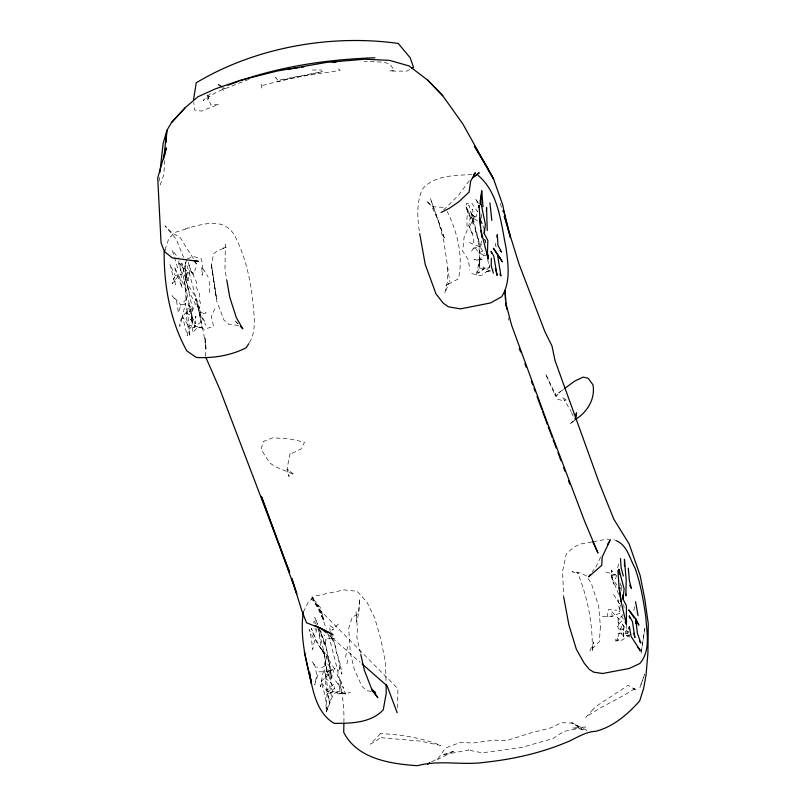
<?xml version="1.0" encoding="UTF-8"?>
<svg xmlns="http://www.w3.org/2000/svg" width="806" height="806" viewBox="0 0 806 806"><rect width="100%" height="100%" fill="white"/><g stroke="black" fill="none" stroke-linecap="round" stroke-linejoin="round"><path stroke-width="0.6" stroke-dasharray="4.03 3.02" d="M330.349 633.012L330.762 636.76L335.135 643.682L336.616 653.636L334.561 643.188L331.699 638.352L331.74 636.025M343.89 722.257C344.787 692.948 335.971 664.285 328.828 636.125L327.992 633.788M187.949 326.652L195.727 323.478L195.848 316.103L194.538 323.035M205.5 356.413L205.742 342.711L204.724 336.757L206.124 348.605C202.004 320.909 195.233 293.424 187.304 266.504L185.451 261.94M489.907 266.252L488.859 268.066L479.429 268.237L479.58 260.862L474.029 259.31L483.328 259.613L479.721 259.582L476.094 275.4L481.615 275.289L486.481 271.783L490.884 270.302M447.783 267.935L447.481 281.516L444.811 293.132L448.831 283.541L445.819 285.455L458.493 278.816C463.44 256.157 457.284 231.886 447.239 211.484M479.429 268.237L479.671 259.451L483.519 255.129L485.827 255.593M615.734 639.249L615.683 641.062L622.182 640.045L629.597 635.239M626.363 624.469L626.091 633.264L622.403 623.955L616.802 640.427L618.686 640.407L617.9 637.203L616.802 640.427M397.318 707.92L397.973 688.747L320.143 610.293L311.056 598.052L314.521 600.752L320.073 607.019L323.599 618.565L320.143 610.293L311.307 595.463L324.193 621.053L317.594 604.631L326.329 629.123M620.62 585.327L620.751 583.151M164.777 160.525L163.769 174.831L160.102 185.138M329.1 674.461L321.574 680.869L320.274 686.803L323.881 668.849L325.513 675.025L325.261 674.37L329.1 674.461L328.969 676.284L327.417 671.751L318.763 671.821L314.753 684.778L316.748 675.71L315.267 666.461L311.922 661.605L317.363 667.821M159.195 181.038L159.497 177.32M481.595 240.974L480.033 246.999L484.769 253.93M331.236 636.448L331.588 632.69M192.574 273.435L196.563 282.271L196.19 287.107L199.656 294.24L199.243 300.185L200.976 303.791L198.689 309.524L200.896 311.489L199.757 314.834L202.074 327.155L197.43 327.568L192.634 332.576L191.637 312.426L192.433 308.184L186.246 280.669L187.143 272.771L193.249 272.65M471.47 214.87L475.409 216.895L471.47 214.87L472.215 209.046L474.019 216.754L470.1 225.811M186.76 259.804L185.632 262.806L185.037 273.022L188.03 280.73L189.521 269.768L193.38 274.282L195.898 267.773M332.314 635.591L331.76 639.037L330.762 636.76L331.699 638.352L336.253 638.705M347.487 646.422L345.653 656.961L347.527 660.98L346.58 665.393M472.195 233.881L468.85 225.62L470.17 218.114L476.094 216.743L477.575 211.021M620.408 604.923L619.169 611.966L620.408 609.779M495.74 243.19L495.287 245.629L496.859 247.241M634.614 606.606L633.889 610.253L635.974 612.943M179.073 260.62L177.582 267.733L172.272 250.152L178.62 258.504M331.699 638.352L326.309 638.775L324.758 645.928L319.801 629.829M187.143 272.771L184.624 283.198L186.76 274.685M317 628.418L315.902 632.851L314.995 628.116M617.94 633.748L627.632 633.435L628.478 630.03M488.859 268.066L489.695 264.801M616.61 575.121L614.656 581.942L617.618 586.002M617.618 567.777L619.401 562.044M164.938 249.951L168.756 238.798L174.308 232.642L189.753 227.796M644.8 674.128L639.924 687.437L644.699 674.078M340.626 665.857L341.945 674.199L340.021 668.93L337.412 654.442L340.626 665.857L337.059 674.551L343.447 688.304L340.132 678.924M622.665 614.535L621.799 616.63L618.121 618.182L618.192 624.882L622.071 620.509L618.121 618.182L611.462 611.22L612.187 616.308L607.15 616.419L608.449 609.477L616.741 610.283M214.829 308.698L211.404 316.405L213.55 326.359L204.19 329.311L200.261 327.196L192.735 325.372L187.707 330.833L187.234 335.77L182.549 316.577L185.279 303.449L186.921 309.655L186.67 308.99L191.395 308.456L189.642 311.922L189.873 306.209L186.549 303.419L180.725 305.273L178.378 312.718L176.595 301.061L172 295.721L179.547 302.935L180.725 305.273L187.989 297.354M600.601 557.148L596.027 566.709L592.36 571.756M303.338 612.117L308.305 601.891L315.851 595.896L344.182 589.891L357.139 591.322L366.871 602.001L374.75 618.031L380.795 639.188L385.51 662.582L386.034 683.135M627.632 633.435L628.529 631.612L618.927 628.408L618.121 618.182M483.519 255.129L478.714 252.51L474.25 246.686L471.57 251.361L475.208 247.21L480.033 246.999L481.555 244.127M249.477 342.59C255.875 332.132 254.434 318.39 253.296 306.592C251.21 282.332 246.062 258.142 235.09 236.249C224.058 216.582 203.565 223.967 185.592 228.713M325.402 640.186L326.309 638.775M469.324 180.655L458.604 195.183L443.713 209.862M178.015 276.387L172.091 283.863L174.539 276.831L175.325 284.911L169.945 264.358L175.194 275.33L182.257 274.181L185.632 262.806L185.592 272.801L188.03 280.73M338.439 623.995L331.82 630.191L334.732 629.002L329.533 625.385L330.208 631.763M187.959 325.04L182.549 316.577L182.932 315.489L179.778 326.39C179.345 317.977 185.229 312.879 191.395 308.456M574.749 420.087L569.661 424.117L574.416 420.42M563.485 389.358L559.737 392.129L556.271 396.028L554.73 394.305L545.541 373.863L556.271 396.028L560.432 391.595L554.73 394.305L557.158 399.161L562.81 400.582L566.175 400.038L562.517 396.935L571.081 411.413M202.074 327.155L193.591 327.427L200.734 322.309L199.757 314.834L206.165 312.849L200.906 312.486L198.679 308.627L195.455 298.855L199.314 312.829L205.862 325.312M321.574 667.761L327.83 664.124L332.556 669.887L327.417 671.751L335.074 668.476M193.591 327.427L195.485 326.349L189.742 317.876L192.493 322.128L191.637 312.426L195.384 304.023L189.017 291.52L181.773 263.139L186.246 280.669M431.553 761.841L438.716 757.952L445.204 748.18L460.186 742.417L472.991 743.001L494.4 740.11L506.581 740.654L529.814 733.218L550.881 727.828L561.49 722.7L573.469 723.204L582.869 729.883L571.676 722.7L586.818 730.276L572.31 727.818L585.67 727.032L563.555 731.526L553.198 738.447L521.452 747.525L482.29 752.824L467.621 749.963L468.729 749.993L442.393 754.93L454.876 750.678L435.421 760.582M409.69 69.598L406.708 71.15L389.399 71.049L394.446 70.344L389.993 64.268L384.099 62.153L364.141 61.367M326.329 692.102L334.43 688.949L333.795 683.931L326.521 690.42L321.141 682.138L325.715 697.653L326.309 712.02L333.694 693.462L338.58 691.901L345.391 693.936L350.55 692.263M248.822 79.381L216.451 92.096L203.122 100.528L210.235 93.687L207.757 99.531L207.414 95.118M187.143 258.797L193.974 256.651L201.057 258.565L202.568 263.945L202.205 275.309L201.722 266.736L208.18 277.083M478.714 252.51L483.207 251.25M486.481 271.783L493.574 269.899M626.433 635.602L631.874 634.493M332.949 691.518L329.604 685.422L331.387 696.555L326.309 712.02L326.974 693.996L333.755 691.125L338.429 693.825L345.774 693.613L344.666 693.765L343.779 690.581L345.774 693.613L339.779 693.503L345.391 693.936L340.162 691.347L327.458 693.462L324.969 679.297L326.571 668.688L324.627 654.593L318.209 628.579L321.282 648.719L324.627 654.593L324.999 664.215L331.588 684.485L329.523 672.778L324.999 664.215L326.672 655.459L321.282 648.719L327.176 655.59L324.999 664.215L326.571 668.688L325.846 674.884L329.614 703.688L327.458 693.462M591.896 541.944L579.927 544.11L573.157 547.526L566.245 554.075L562.558 571.383L563.737 597.145M593.085 541.723L607.452 539.113L614.847 539.949M615.441 574.96L610.988 575.202L611.734 570.436L615.441 574.96L605.8 571.938M602.425 616.419L612.187 616.308L619.804 613.215L623.35 619.159M312.254 70.021L321.957 70.001M443.189 207.323L432.963 206.769L426.314 201.047L431.472 205.852L437.96 219.867L444.761 239.291L430.333 198.236L437.96 219.867L443.864 241.387L449.859 282.07M222.809 88.469L224.924 88.61L223.061 87.461M471.933 174.67C455.803 175.234 433.326 175.224 422.324 189.239C416.299 202.749 417.317 218.154 419.533 232.43M238.536 325.453L228.975 324.415L224.008 320.163L216.683 300.829L211.313 264.297L213.781 253.578L216.663 251.422L226.164 247.029L223.343 248.379L225.317 244.44L224.985 269.758L226.849 280.508M371.113 691.528L366.529 690.47L361.965 686.329L354.267 669.292L350.278 652.679L348.716 628.327L352.212 617.366L358.69 613.285L359.637 598.757L358.69 613.285L356.705 621.738L356.071 611.593L357.542 630.524L356.836 637.355L360.504 653.293M471.722 273.546L476.809 274.927C482.341 258.011 478.452 240.41 473.888 223.796C470.21 217.801 465.888 210.809 466.271 203.626L472.014 203.334L477.686 211.837M469.384 242.556L480.033 246.999M490.3 271.169L484.96 268.479L483.308 266.806M186.055 313.05L191.062 315.65L195.727 323.478M324.657 678.42L329.644 681.07L334.43 688.949M474.17 218.728L479.046 221.731M327.186 633.597L360.262 662.351M338.399 68.701L340.213 70.394L291.379 78.001L262.041 85.607L261.849 88.066L261.174 83.743M238.002 323.871L234.546 320.445L237.861 323.81M319.035 629.476L324.808 635.722M186.901 271.229L179.597 263.31L181.723 280.79L186.025 289.163L189.974 307.056L186.115 298.925L186.025 289.163L183.264 276.085L181.169 271.813L179.597 263.31L183.022 268.005M222.265 88.811L223.806 90.494M629.657 637.294L628.106 635.36L622.252 634.957L617.104 625.889M483.842 238.898L486.381 242.546M335.578 680.707L343.547 692.243M622.403 623.955L627.31 631.289M478.442 203.475L475.127 198.407L478.512 203.606M316.355 624.378L313.403 619.824L314.078 623.381M204.774 321.312L199.314 312.829C199.858 302.492 193.722 292.659 187.445 284.861L188.251 289.163M613.608 594.596L619.391 603.664L617.96 599.775L619.149 608.097L620.67 612.026M193.349 258.575L180.272 237.72L171.718 232.612L165.049 225.841L176.151 239.1L183.587 257.366M318.773 629.546C327.72 643.903 328.485 661.363 331.921 677.534L326.057 646.583L319.77 630.211M468.85 225.62L472.507 233.478L473.918 243.069M571.535 412.46L573.358 416.682M317.534 624.156L314.824 617.356L317.524 624.368M618.595 594.173L610.988 575.202L613.89 584.098C611.301 581.045 611.019 558.246 612.006 577.791M475.066 229.7L479.227 242.384L479.923 264.086L478.341 257.386M207.666 95.108L210.749 104.971L218.779 104.266L201.5 111.107L194.578 109.979L193.762 102.503M188.171 262.162L191.264 272.226L188.191 262.333M500.395 203.424L502.823 211.686M620.489 587.503L621.436 590.869M482.965 225.861L483.63 228.289M471.53 214.92L468.921 204.966L467.833 207.857L466.865 219.988L467.198 230.385L464.155 236.944L462.654 251.079L468.518 260.076L469.616 269.748M479.227 242.384L472.074 214.094L473.041 225.509M340.162 691.347L338.711 683.488L339.407 687.347M508.425 317.896L508.868 320.325M487.731 259.472L488.829 266.212M621.033 584.854L622.111 591.654M184.514 280.982L186.166 299.097M485.021 239.281L485.796 244.933M623.673 604.621L624.106 608.056M481.474 214.174L481.847 218.93M209.228 281.465L209.661 294.875M623.441 632.71L623.431 638.271L623.139 628.106L623.441 632.71M600.389 626.594L599.382 641.616L589.921 650.875L593.69 642.241L592.249 651.58C592.954 624.368 587.786 597.216 577.277 572.119L578.476 573.459L572.179 571.716L580.411 572.935L586.476 576.028L591.272 583.343L598.677 606.122L600.389 626.594M644.82 628.478L641.012 653.928L644.82 628.478M187.063 310.431L186.226 316.083L189.722 336.626L189.017 324.465L187.063 310.431M290.069 453.435L287.45 466.634L289.062 476.608L286.825 469.183L294.341 474.684L275.39 466.765L269.506 462.745L261.114 449.436L263.28 441.547L272.791 437.789L289.525 438.907L304.537 442.192L300.89 449.033L292.346 453.163L290.069 453.435M314.602 640.367L312.718 649.555L311.338 638.463L309.121 629.567L314.602 640.367M334.349 668.577L331.175 678.793L329.301 662.975L327.327 657.444L334.349 668.577M485.182 267.935L477.938 273.123L485.182 267.935M593.065 709.351L585.801 717.33C601.619 705.855 619.925 698.621 636.115 687.83L632.982 688.586L636.78 690.45L628.277 685.342L597.951 705.079L593.065 709.351M380.351 733.611L370.468 744.16L380.956 737.661L380.372 737.631L420.087 741.087L440.902 745.54C421.78 737.762 400.854 734.528 380.351 733.611M322.249 71.694L277.808 81.608L275.672 77.376L277.768 80.358L322.249 71.694M190.669 307.207L188.876 305.474L192.493 322.128L190.669 307.207M324.627 654.593L315.791 640.77L311.348 628.418L317.997 643.863L324.627 654.593M474.099 222.375L467.943 212.28L466.08 206.961L474.099 222.375M179.688 277.758L174.257 266.806L182.166 287.974L179.688 277.758M216.542 298.754L211.313 264.297L216.542 298.754"/><path stroke-width="1.21" d="M487.247 230.506L486.562 207.575L486.411 211.192M343.87 723.516L343.729 732.332C357.209 758.99 390.648 763.897 417.498 765.7C439.502 759.655 462.291 765.549 484.728 762.315C512.193 759.383 539.315 753.409 564.925 742.951C575.232 739.052 584.491 731.808 595.815 731.284C613.416 726.75 627.864 714.187 639.702 700.877L643.682 688.253L646.08 674.813L647.943 652.548L648.276 623.683L644.8 599.16L640.145 575.504L629.154 543.969L613.84 519.225L599.19 482.794L555.052 360.645L551.969 345.955L544.765 331.357L519.024 264.056L504.203 216.411M480.89 230.375L488.154 258.877L487.439 252.54L487.862 240.45L484.235 233.619L484.335 229.136M491.368 258.273L491.207 265.758L493.373 273.184M635.511 623.421L635.733 618.786L628.74 609.85L634.312 618.031M166.036 142.471L166.872 130.391L171.557 122.502L185.269 107.661L197.863 96.821L215.262 88.892L240.45 80.237L277.707 70.918L326.591 62.405L364.826 59.211L389.54 60.369L409.045 65.931L427.744 80.177L442.756 95.753L462.936 124.084L493.635 179.174L502.843 205.208L505.09 217.519L510.45 237.659L503.972 211.192M481.887 237.599L479.59 218.164L481.978 223.524M159.91 172.363L163.124 143.549L166.872 130.391L163.678 158.953M481.756 190.941L480.265 203.938L481.756 190.941L482.965 206.699M625.124 622.131L626.302 624.116L626.463 605.87L622.957 598.918L624.126 588.924L618.897 569.248L619.552 574.053M484.235 233.619L485.393 224.542L480.336 199.918L480.527 202.296M193.49 100.015L196.241 82.776C255.149 47.463 330.42 33.973 398.235 43.443L410.204 57.81L413.518 67.341L411.604 68.47M303.338 612.117C299.701 636.105 305.897 660.104 311.388 683.307L310.391 677.141M575.373 419.735L576.542 412.773L575.051 418.868M496.879 237.095L497.332 234.657L497.927 245.296L501.584 252.077L500.012 250.465M164.555 155.709L166.328 147.871L157.724 177.985L161.049 242.687L164.313 251.432L172.353 257.93L198.377 261.406L195.112 260.771M628.761 628.892L629.335 626.625L631.158 636.518L640.498 650.835L637.395 646.966M478.472 207.585L479.066 205.298L480.497 226.718M164.938 249.951L164.172 252.177C163.95 286.19 170.278 320.959 186.851 350.932L196.332 357.461C213.227 358.408 231.141 355.527 246.223 347.718L248.822 343.618M607.492 544.524L610.061 540.352L602.163 557.057L601.729 565.328L588.692 576.794L590.153 574.779M473.807 174.721L475.298 172.746L470.734 180.967L469.072 192.09L458.634 201.923L449.375 208.27L441.084 212.452M185.269 107.661L171.557 122.502M472.91 177.783L479.187 172.746L475.369 175.698M576.32 418.939C587.574 411.513 595.463 398.638 592.964 384.815L588.189 378.286L583.151 377.097L574.638 381.147L564.492 388.613M429.507 762.96L427.462 764.068L429.739 763.07M227.927 85.245L238.566 81.366M239.745 80.932C283.108 65.84 329.13 59.342 374.911 57.79M288.024 69.306L299.117 67.603M301.575 67.22L304.043 66.848M332.384 62.495L336.021 62.274M326.229 632.77L321.483 628.65L306.532 622.806L301.797 610.646L291.802 578.345L296.81 593.941L261.356 496.325L289.626 572.482L220.25 390.346L205.903 357.511M321.483 628.65L315.086 625.668L333.241 634.765M322.551 629.204L332.173 634.171M615.885 540.534C627.39 545.068 629.506 558.397 635.027 568.039C640.599 583.685 643.319 600.047 645.747 616.429C646.614 631.944 651.107 650.613 639.813 663.509L629.234 668.466L602.586 673.504L593.679 672.144L589.297 669.393L584.229 663.247L576.361 649.283L568.935 625.113L563.737 597.145M218.416 84.59L222.134 86.887M371.385 689.08L375.687 692.596M362.116 663.983L387.122 685.896L397.156 712.716M477.938 175.214C498.733 192.765 500.869 222.658 506.037 247.744C508.072 263.985 511.004 282.15 501.644 296.739L490.511 302.945L460.488 308.879L448.307 306.784L442.998 302.915L435.986 293.837L425.236 264.459L419.704 233.669M240.349 326.329L242.838 328.848L236.38 317.776L229.76 297.243L226.849 280.508M442.756 95.753L427.744 80.177M371.898 690.389L377.853 697.643L371.445 688.475L364.453 670.451L360.786 654.522M194.024 260.56L196.452 263.774M639.581 641.233L640.871 643.077L637.345 633.123L635.733 618.786L638.896 625.194L636.277 621.104M499.901 274.282L500.959 276.025L497.624 255.442M629.667 585.358L631.39 588.34L629.405 580.693L628.297 568.2M592.783 541.823L597.981 552.976L584.652 521.321L547.375 422.878L511.619 325.231L505.876 303.328M487.378 254.091L488.134 256.056M625.99 619.512L626.715 621.456M548.292 426.918L552.241 437.426M553.118 439.764L556.19 447.935M557.943 452.609L561.016 460.78M563.646 467.782L564.966 471.288M568.472 480.628L569.792 484.124M519.265 348.444L520.565 351.95M524.897 363.667L526.197 367.183M531.396 381.238L532.695 384.754M533.995 388.27L535.295 391.787M537.028 396.471L541.793 409.357M542.66 411.695L547.425 424.581M623.35 575.988L621.144 568.099L620.469 558.598M629.829 618.142L629.204 615.814L632.408 621.537L634.886 637.455L633.838 633.264M491.64 253.527L491.066 251.23L493.746 255.976L497.131 275.43L495.388 268.458M621.033 601.397L626.302 624.116L625.778 620.852M487.136 254.374L488.154 258.877M304.295 651.611L311.388 683.307M505.755 303.096L506.329 306.048L504.979 290.412L505.443 299.772M505.775 303.328L506.883 309.393M635.581 601.729L638.06 615.623M309.585 672.214L309.988 674.682M619.119 587.604L621.083 601.407L619.119 587.604L617.92 570.577M309.373 672.97C312.819 691.145 316.879 713.34 334.208 723.345C351.013 723.435 371.052 723.042 383.263 709.784L386.286 692.807L386.064 684.344M489.927 202.88L491.831 220.411M625.668 593.629L625.859 595.936L626.202 580.34L624.448 559.263L624.529 566.477M622.655 595.05L622.957 598.918M499.71 257.517L493.403 248.258L502.299 261.799L499.71 257.517M487.962 168.454L474.462 146.188L493.635 179.174L487.962 168.454"/></g></svg>
